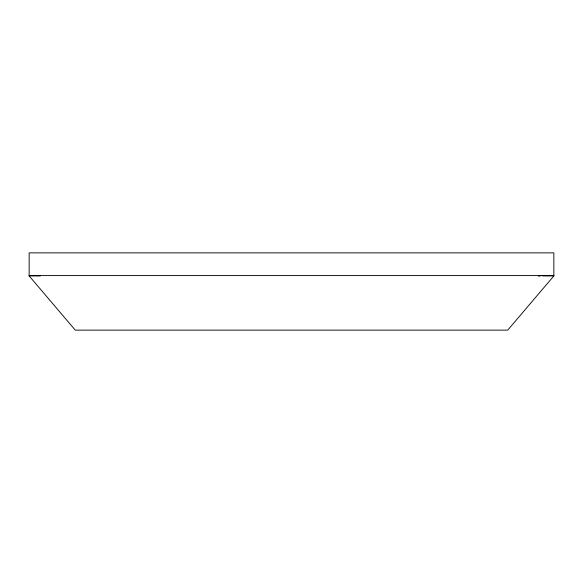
<?xml version="1.0" encoding="UTF-8"?>
<svg xmlns="http://www.w3.org/2000/svg" width="583" height="583" viewBox="0 0 583 583"><rect width="100%" height="100%" fill="white"/><g stroke="black" fill="none" stroke-linecap="round" stroke-linejoin="round"><path stroke-width="0.87" d="M553.85 275.934L507.72 330.131L75.28 330.131L29.15 275.934L29.15 252.869L553.85 252.869L553.85 275.934L542.627 275.934M29.15 275.584L553.85 275.584M29.15 275.934L40.373 275.934M541.162 275.584L538.707 275.934L541.162 275.584"/></g></svg>
